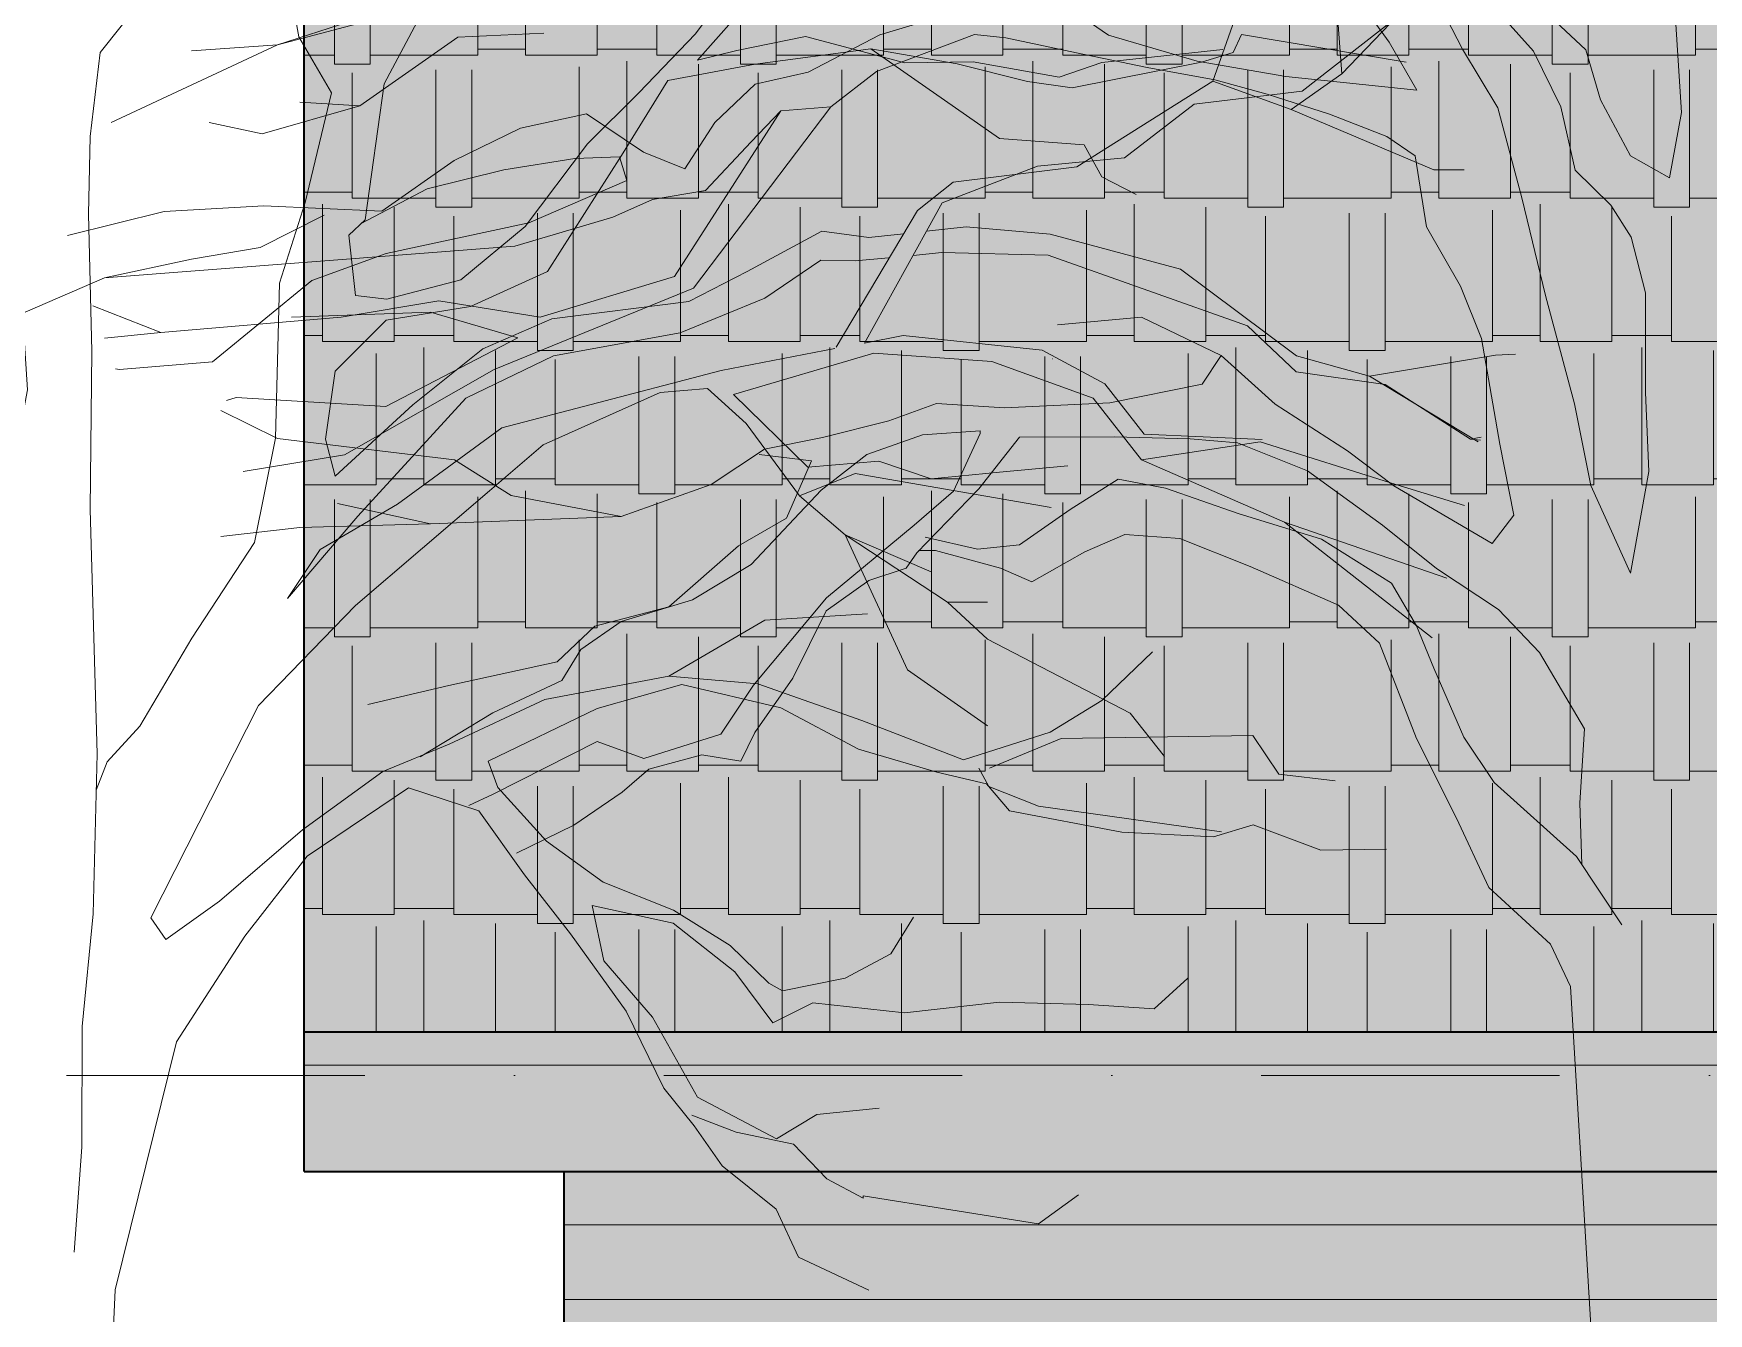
# Model space of a CAD drawing. Header units: millimetres. Extents: x -2481 to 45049, y -11067 to 11055.
# Drawn here: x 12497.3 to 12853.7, y 5153.4 to 5425.8 of the extents above; entities that cross this region are included whole.
import ezdxf

# ---------------------------------------------------------------- set-up
doc = ezdxf.new("R2010")
doc.units = ezdxf.units.MM
doc.linetypes.add('DASHDOT', pattern=[25.4, 12.7, -6.35, 0, -6.35])
for name, color, linetype, lineweight in [('A-ELEWACJA CIENKA', 11, 'Continuous', 13), ('A-osie', 7, 'DASHDOT', 5), ('A-p.widokowa', 6, 'Continuous', 15), ('A-RYS ELEWACJI', 30, 'Continuous', 35), ('B-materiały', 9, 'Continuous', 0)]:
    doc.layers.add(name, color=color, linetype=linetype, lineweight=lineweight)
doc.layers.add('bowe drewno', color=7, linetype='Continuous', true_color=0x51432a)

# ---------------------------------------------------------------- blocks, each defined once
blk = doc.blocks.new('A$C2EBD462E')
at = {"layer": 'B-materiały'}
for p, q in [((-69.3, 548.61), (-96.72, 583.03)), ((-318.94, 579.02), (-306.08, 542.54)), ((-356.8, 568.44), (-333.5, 544.08)), ((-208.67, 569.62), (-195.96, 552.62)), ((-108.64, 568.21), (-111.59, 551.94)), ((-331.81, 565.91), (-333.5, 544.08)), ((-196.38, 547.02), (-211.9, 564.51)), ((-129.77, 541.98), (-138.57, 558.52)), ((-312.15, 552.5), (-347.2, 546.59)), ((-325.02, 540.38), (-344.4, 555.54)), ((-310.38, 548.63), (-312.15, 552.5)), ((-195.96, 552.62), (-183.91, 540.07)), ((-308.16, 549.25), (-282.4, 546.54)), ((-233.31, 549.45), (-260.64, 530.34)), ((-233.31, 549.45), (-251.66, 546.19)), ((-240.5, 546.47), (-219.41, 552.03)), ((-208.65, 546.15), (-233.31, 549.45)), ((-219.41, 552.03), (-204.81, 549.04)), ((-204.81, 549.04), (-196.38, 547.02)), ((-111.59, 551.94), (-118.55, 540.03)), ((-303.63, 546.57), (-310.38, 548.63)), ((-276.12, 541.11), (-303.63, 546.57)), ((-282.4, 546.54), (-273.38, 543.42)), ((-273.38, 543.42), (-255.03, 546.67)), ((-251.66, 546.19), (-266.65, 542.47)), ((-255.03, 546.67), (-240.5, 546.47)), ((-190.12, 542.71), (-208.65, 546.15)), ((-67.18, 530.78), (-69.3, 548.61)), ((-333.5, 544.08), (-322.69, 536.53)), ((-322.69, 536.53), (-306.08, 542.54)), ((-306.08, 542.54), (-290.76, 532.86)), ((-266.65, 542.47), (-276.12, 541.11)), ((-180.23, 526.75), (-190.12, 542.71)), ((-125.7, 513.04), (-129.77, 541.98)), ((-302.05, 537.61), (-325.02, 540.38)), ((-183.91, 540.07), (-173.03, 529.17)), ((-118.55, 540.03), (-112.94, 516.71)), ((-322.69, 536.53), (-353.04, 523.7)), ((-287.24, 526.25), (-302.05, 537.61)), ((-290.76, 532.86), (-277.14, 524.27)), ((-278.69, 528.99), (-282.45, 522.21)), ((-260.64, 530.34), (-278.69, 528.99)), ((-173.03, 529.17), (-159.74, 511.63)), ((-66.83, 514.26), (-67.18, 530.78)), ((-268.76, 524.48), (-287.24, 526.25)), ((-277.14, 524.27), (-250.8, 521.02)), ((-248.45, 516.61), (-268.76, 524.48)), ((-164.52, 502.01), (-180.23, 526.75)), ((-353.04, 523.7), (-359.53, 523.7)), ((-282.45, 522.21), (-289.72, 518.41)), ((-250.8, 521.02), (-243.21, 515.02)), ((-245.11, 510.58), (-248.45, 516.61)), ((-243.21, 515.02), (-225.88, 485.9)), ((-112.94, 516.71), (-107.48, 499.53)), ((-67.58, 485.05), (-66.83, 514.26)), ((-299.17, 502.55), (-271.42, 509.95)), ((-271.42, 509.95), (-253.59, 511.51)), ((-253.59, 511.51), (-245.11, 510.58)), ((-231.92, 486.81), (-245.11, 510.58)), ((-240.25, 510.05), (-232.86, 509.24)), ((-232.86, 509.24), (-222.84, 510.6)), ((-222.84, 510.6), (-206.98, 502.06)), ((-159.74, 511.63), (-146.05, 500.24)), ((-122.26, 509.77), (-125.7, 513.04)), ((-123.62, 496.89), (-122.26, 509.77)), ((-248.42, 506.05), (-271, 505.49)), ((-242.27, 505.46), (-248.42, 506.05)), ((-7.25, 490.31), (1.8, 507.85)), ((196.99, 506.75), (244.89, 491.29)), ((-323.85, 484.05), (-299.17, 502.55)), ((-271, 505.49), (-313.39, 490.46)), ((-229.94, 504.28), (-237.07, 504.96)), ((-222.68, 504.46), (-229.94, 504.28)), ((-210.75, 496.38), (-222.68, 504.46)), ((-33.51, 490.21), (-18.77, 503.98)), ((244.89, 491.29), (195.49, 504.31)), ((-206.98, 502.06), (-194.53, 495.67)), ((-148.14, 494.6), (-164.52, 502.01)), ((-146.05, 500.24), (-130.3, 496.16)), ((-107.48, 499.53), (-106.66, 466.59)), ((-13.63, 499.64), (-22.33, 489.93)), ((15.37, 501.49), (8.35, 491.81)), ((68.09, 493.31), (80.72, 502.01)), ((94.17, 500.11), (116.69, 493.41)), ((-192.69, 489.01), (-210.75, 496.38)), ((-194.53, 495.67), (-165.39, 491.93)), ((-130.3, 496.16), (-123.62, 496.89)), ((-52.64, 495.63), (-53.84, 476.85)), ((-165.39, 491.93), (-150.71, 485.6)), ((-130.19, 491.7), (-148.14, 494.6)), ((8.35, 491.81), (2.46, 481.61)), ((49.23, 487.81), (68.09, 493.31)), ((89.89, 492.74), (74.89, 489.57)), ((96.58, 493.47), (89.89, 492.74)), ((117.44, 485.61), (96.58, 493.47)), ((116.69, 493.41), (131.97, 485.41)), ((188.22, 493.74), (206.52, 492.92)), ((206.52, 492.92), (227.33, 478.28)), ((-313.39, 490.46), (-323.76, 480.7)), ((-269.75, 485.27), (-240.16, 488.38)), ((-240.16, 488.38), (-231.92, 486.81)), ((-165.75, 484.1), (-192.69, 489.01)), ((-119.3, 480.8), (-130.19, 491.7)), ((-36.59, 479.52), (-33.51, 490.21)), ((-22.33, 489.93), (-28.17, 478.05)), ((-14.76, 477.83), (-7.25, 490.31)), ((74.89, 489.57), (59.88, 486.4)), ((244.89, 491.29), (263.14, 490)), ((280.24, 474.75), (244.89, 491.29)), ((-269.75, 485.27), (-283.05, 478.1)), ((-225.64, 485.61), (-201.43, 480.97)), ((-150.71, 485.6), (-135.88, 473.68)), ((-67.17, 451.38), (-67.58, 485.05)), ((30.32, 484.54), (49.23, 487.81)), ((59.88, 486.4), (45.42, 483.8)), ((127.13, 478.03), (117.44, 485.61)), ((131.97, 485.41), (143.21, 482.9)), ((-370.44, 484.43), (-366.21, 484.24)), ((-366.21, 484.24), (-339.38, 479.75)), ((-339.38, 479.75), (-323.85, 484.05)), ((-259.01, 482.88), (-280.61, 475.08)), ((-271.97, 483.48), (-271.92, 483.43)), ((-233.92, 484.63), (-259.01, 482.88)), ((-204.09, 475.88), (-233.92, 484.63)), ((-147.09, 475.07), (-165.75, 484.1)), ((2.46, 481.61), (30.32, 484.54)), ((45.42, 483.8), (34.33, 480.73)), ((143.21, 482.9), (151.79, 474.74)), ((-362.49, 465.77), (-339.38, 479.75)), ((-342.69, 477.99), (-360.83, 466.37)), ((-323.76, 480.7), (-342.69, 477.99)), ((-283.05, 478.1), (-291.42, 467.41)), ((-201.43, 480.97), (-172.19, 473.33)), ((-117.26, 466.32), (-119.3, 480.8)), ((-43, 467.62), (-36.59, 479.52)), ((-28.17, 478.05), (-31.19, 464.57)), ((-19.87, 458.71), (-14.76, 477.83)), ((34.33, 480.73), (21.03, 476.49)), ((156.37, 439.5), (127.13, 478.03)), ((137.76, 477.18), (127.13, 478.03)), ((227.33, 478.28), (240.12, 479.09)), ((240.12, 479.09), (227.33, 478.28)), ((227.33, 478.28), (227.33, 478.28)), ((227.33, 478.28), (248.15, 472.31)), ((-280.61, 475.08), (-290.89, 461.97)), ((-219.91, 460.4), (-204.09, 475.88)), ((-198.54, 477.14), (-206.73, 469.67)), ((-188.46, 476.27), (-198.54, 477.14)), ((-163.6, 465.16), (-188.46, 476.27)), ((-124.12, 449.95), (-147.09, 475.07)), ((-53.84, 476.85), (-51.26, 462.95)), ((21.03, 476.49), (8.85, 471.72)), ((137.76, 477.18), (160.38, 441.94)), ((144.07, 470.63), (137.76, 477.18)), ((151.79, 474.74), (158.18, 464.84)), ((167.03, 468.42), (179.12, 476.54)), ((179.12, 476.54), (193.16, 473.54)), ((248.15, 472.31), (259.43, 474.75)), ((-172.19, 473.33), (-154.75, 468.74)), ((-135.88, 473.68), (-119.3, 458.45)), ((8.85, 471.72), (2.81, 467.65)), ((153.83, 460.26), (144.07, 470.63)), ((193.16, 473.54), (207.3, 466.63)), ((-291.42, 467.41), (-316.55, 466.26)), ((-206.73, 469.67), (-218.08, 454.3)), ((-154.75, 468.74), (-132.56, 452.53)), ((-51.26, 462.95), (-43, 467.62)), ((2.81, 467.65), (0.4, 452.51)), ((158.18, 464.84), (167.03, 468.42)), ((172.09, 467.42), (170.54, 462.36)), ((181.59, 467.1), (172.09, 467.42)), ((196.73, 464.69), (181.59, 467.1)), ((-360.83, 466.37), (-363.16, 466.76)), ((-360.83, 466.37), (-363.01, 466.13)), ((-316.13, 465.81), (-344.95, 456.71)), ((-290.89, 461.97), (-316.13, 465.81)), ((-152.18, 455.39), (-163.6, 465.16)), ((-119.3, 458.45), (-117.26, 466.32)), ((-106.66, 466.59), (-102.19, 444.35)), ((-31.19, 464.57), (-38.82, 457.11)), ((213.04, 460.63), (196.73, 464.69)), ((207.3, 466.63), (222.65, 455.84)), ((-290.89, 461.97), (-321.32, 448.72)), ((-275.18, 460.65), (-260.64, 459.3)), ((-246.09, 457.94), (-235.02, 461.7)), ((-235.02, 461.7), (-219.91, 460.4)), ((165.05, 458.31), (153.83, 460.26)), ((170.54, 462.36), (191.43, 453.38)), ((227.19, 453.16), (213.04, 460.63)), ((-344.95, 456.71), (-359.6, 452.21)), ((-229.93, 459.03), (-271.64, 451.84)), ((-260.64, 459.3), (-246.09, 457.94)), ((-218.08, 454.3), (-229.93, 459.03)), ((-38.82, 457.11), (-43.12, 450.3)), ((-24.93, 437.91), (-19.87, 458.71)), ((173.52, 454.61), (165.05, 458.31)), ((222.65, 455.84), (247.76, 457.03)), ((247.76, 457.03), (268.96, 455.77)), ((-218.08, 454.3), (-227.79, 446.01)), ((-123.64, 430.97), (-152.18, 455.39)), ((194.35, 448.43), (173.52, 454.61)), ((191.43, 453.38), (221.76, 446.88)), ((234.96, 455.03), (248.54, 448.11)), ((268.96, 455.77), (289.51, 450.68)), ((-132.56, 452.53), (-116.12, 442.89)), ((-109.15, 432.45), (-124.12, 449.95)), ((-68.66, 399.39), (-67.17, 451.38)), ((-43.12, 450.3), (-46.18, 438.5)), ((0.4, 452.51), (-6.81, 439.92)), ((-321.32, 448.72), (-355.81, 436.74)), ((-321.32, 448.72), (-352.72, 424.1)), ((-227.79, 446.01), (-249.6, 431.64)), ((-227.79, 446.01), (-246.09, 438.15)), ((-241.08, 417.27), (-227.79, 446.01)), ((281.67, 441.68), (194.35, 448.43)), ((221.76, 446.88), (237.55, 441.13)), ((248.54, 448.11), (263.13, 445.68)), ((263.13, 445.68), (281.67, 441.68)), ((-116.12, 442.89), (-109.15, 432.45)), ((-102.19, 444.35), (-88.83, 424.02)), ((160.38, 441.94), (188.97, 433.27)), ((-46.18, 438.5), (-46.2, 417.27)), ((-6.81, 439.92), (-11.3, 428.75)), ((198.75, 422.15), (156.37, 439.5)), ((237.55, 441.13), (258.68, 423.77)), ((298.55, 434.35), (281.67, 441.68)), ((-31.06, 414.85), (-24.93, 437.91)), ((188.97, 433.27), (210.53, 436.79)), ((210.53, 436.79), (231.35, 433.27)), ((269.71, 430.01), (284.14, 435.74)), ((-249.6, 431.64), (-258.13, 423.77)), ((-249.6, 431.64), (-258.13, 431.64)), ((44.1, 425.11), (61.08, 433.27)), ((61.08, 433.27), (78.89, 431.64)), ((212.29, 434.35), (193.73, 428.93)), ((241.88, 433.27), (212.29, 434.35)), ((231.35, 433.27), (269.71, 430.01)), ((-232.55, 429.2), (-210.74, 427.84)), ((-210.74, 427.84), (-190.3, 415.89)), ((-103, 409.7), (-123.64, 430.97)), ((-11.3, 428.75), (-15.2, 406.31)), ((193.73, 428.93), (221.82, 414.28)), ((269.71, 430.01), (281.66, 428.84)), ((32.63, 414.77), (44.1, 425.11)), ((44.1, 425.11), (48.16, 419.07)), ((-293.24, 421.06), (-282.45, 410.76)), ((-258.13, 423.77), (-288.47, 408.05)), ((-88.83, 424.02), (-77.75, 405.3)), ((230.59, 403.98), (198.75, 422.15)), ((258.68, 423.77), (278.49, 422.15)), ((278.49, 422.15), (279.3, 422.29)), ((-258.13, 405.33), (-241.08, 417.27)), ((-46.2, 417.27), (-46.9, 400.49)), ((48.16, 419.07), (67.81, 415.09)), ((-231.4, 406.48), (-209.25, 414.3)), ((-193.05, 414.15), (-214.15, 409.15)), ((-209.25, 414.3), (-190.3, 415.89)), ((-175.04, 409.01), (-193.05, 414.15)), ((-190.3, 415.89), (-163.92, 410.97)), ((-34.54, 397.45), (-31.06, 414.85)), ((17.23, 404.89), (32.63, 414.77)), ((67.81, 415.09), (90.19, 413.98)), ((90.19, 413.98), (104.69, 414.9)), ((104.69, 414.9), (114.84, 411.24)), ((221.82, 414.28), (253.66, 416.18)), ((244.89, 407.5), (256.92, 413.47)), ((253.66, 416.18), (255.73, 415.58)), ((-282.45, 410.76), (-271.42, 403.98)), ((-163.92, 410.97), (-143.57, 401.42)), ((114.84, 411.24), (128.89, 407.69)), ((-288.47, 408.05), (-295.74, 398.83)), ((-252.98, 398.12), (-231.4, 406.48)), ((-214.15, 409.15), (-230.69, 400.36)), ((-151.86, 397.86), (-175.04, 409.01)), ((-80.08, 364.46), (-103, 409.7)), ((-15.2, 406.31), (-18.18, 391.15)), ((40.65, 406.59), (25.72, 400.63)), ((50.69, 407.4), (40.65, 406.59)), ((66.88, 407.81), (50.69, 407.4)), ((86.99, 407.75), (66.88, 407.81)), ((95.64, 396.8), (86.99, 407.75)), ((107.65, 408.27), (95.34, 409.08)), ((95.34, 409.08), (95.35, 408.52)), ((95.35, 408.52), (101.03, 396.3)), ((119.48, 404.1), (107.65, 408.27)), ((128.89, 407.69), (141.24, 405.2)), ((207.22, 402.94), (244.89, 407.5)), ((-314.56, 403.28), (-320.07, 395.03)), ((-273.76, 402.63), (-314.56, 403.28)), ((-271.42, 403.98), (-252.98, 398.12)), ((-77.75, 405.3), (-70.85, 397.65)), ((7.36, 397.38), (17.23, 404.89)), ((129.17, 396.52), (119.48, 404.1)), ((142.39, 404.11), (131.25, 402.72)), ((131.25, 402.72), (136.58, 390.56)), ((141.24, 405.2), (152.6, 397.67)), ((195.12, 395.38), (207.22, 402.94)), ((252.16, 400.45), (230.59, 403.98)), ((-258.52, 396.31), (-273.76, 402.63)), ((-230.69, 400.36), (-247.33, 395.47)), ((-143.57, 401.42), (-129.46, 395.63)), ((-67.81, 365.33), (-68.66, 399.39)), ((-46.9, 400.49), (-43.01, 378.8)), ((25.72, 400.63), (9.81, 389.06)), ((-258.42, 392.4), (-256.29, 396.36)), ((-153.95, 392.22), (-151.86, 397.86)), ((-129.46, 395.63), (-112.39, 383.21)), ((-70.85, 397.65), (-68.47, 391.65)), ((-43.01, 378.8), (-34.54, 397.45)), ((-13.56, 385.12), (7.36, 397.38)), ((40.47, 391.5), (55.98, 396.92)), ((55.98, 396.92), (65.99, 398.85)), ((65.99, 398.85), (76.2, 392.4)), ((108.84, 383.16), (95.64, 396.8)), ((101.03, 396.3), (109.4, 389.02)), ((144.09, 380.69), (129.17, 396.52)), ((152.6, 397.67), (171.77, 390.88)), ((-320.07, 395.03), (-332.1, 393.67)), ((-268.93, 388.22), (-258.42, 392.4)), ((-257.88, 392.97), (-262.76, 387.26)), ((-247.33, 395.47), (-257.88, 392.97)), ((-164.28, 380.79), (-153.95, 392.22)), ((-134.96, 392.14), (-149.92, 387.29)), ((-113.37, 377.6), (-134.96, 392.14)), ((76.2, 392.4), (87.01, 384.85)), ((171.77, 390.88), (195.12, 395.38)), ((212.29, 389.34), (232.1, 393.67)), ((232.1, 393.67), (212.29, 389.34)), ((-18.18, 391.15), (-13.56, 385.12)), ((9.81, 389.06), (-1.69, 379.83)), ((22.73, 386.03), (40.47, 391.5)), ((109.4, 389.02), (128.07, 373.59)), ((136.58, 390.56), (146.79, 384.67)), ((171.77, 390.88), (212.29, 389.34)), ((212.29, 389.34), (240.12, 388.52)), ((240.12, 388.52), (256.92, 386.62)), ((-307.9, 382.78), (-268.93, 388.22)), ((-262.76, 387.26), (-286.67, 382.75)), ((-149.92, 387.29), (-159.63, 373.64)), ((7.88, 376.72), (22.73, 386.03)), ((52.89, 386.23), (37.96, 380.27)), ((64.6, 387.08), (52.89, 386.23)), ((73.08, 383.38), (64.6, 387.08)), ((95.97, 383.96), (107.08, 386.47)), ((-314.64, 384.29), (-329.03, 378.9)), ((-306.2, 381.7), (-314.64, 384.29)), ((-286.67, 382.75), (-306.2, 381.7)), ((-112.39, 383.21), (-94.69, 368.01)), ((84.41, 376.96), (73.08, 383.38)), ((87.01, 384.85), (95.97, 383.96)), ((104.91, 383.62), (91.04, 379.92)), ((108.47, 383.64), (104.91, 383.62)), ((111.15, 379.87), (108.84, 383.16)), ((146.79, 384.67), (161.64, 371.64)), ((-329.03, 378.9), (-343.01, 379.11)), ((-176.35, 372.11), (-164.28, 380.79)), ((-1.69, 379.83), (-14.88, 371.12)), ((37.96, 380.27), (19.17, 371.98)), ((91.04, 379.92), (84.41, 376.96)), ((119.04, 377.27), (111.15, 379.87)), ((156.57, 373.18), (144.09, 380.69)), ((-100.09, 360.61), (-113.37, 377.6)), ((2.52, 367.65), (7.88, 376.72)), ((128.14, 370.8), (119.04, 377.27)), ((-191.29, 366.15), (-176.35, 372.11)), ((-159.63, 373.64), (-169.38, 361.11)), ((-14.88, 371.12), (-23.59, 361.97)), ((19.17, 371.98), (10.44, 363.94)), ((128.07, 373.59), (143.62, 354.98)), ((135.2, 356.45), (128.14, 370.8)), ((171.77, 368.54), (156.57, 373.18)), ((161.64, 371.64), (177.38, 367.56)), ((-174, 367.14), (-191.22, 363.36)), ((-176.49, 355.35), (-174, 367.14)), ((-94.69, 368.01), (-83.31, 359.91)), ((-1.16, 358.62), (2.52, 367.65)), ((180.3, 362.61), (171.77, 368.54)), ((177.38, 367.56), (185.39, 359.94)), ((-242.33, 364.66), (-237.57, 356.8)), ((-203.39, 358.58), (-191.29, 366.15)), ((-83.31, 359.91), (-80.08, 364.46)), ((-65.53, 341.37), (-67.81, 365.33)), ((10.44, 363.94), (2.57, 343.63)), ((-191.22, 363.36), (-204.37, 352.97)), ((-169.38, 361.11), (-181.25, 344.61)), ((-85.56, 338.07), (-100.09, 360.61)), ((-23.59, 361.97), (-33.2, 345.68)), ((184.37, 356), (180.3, 362.61)), ((185.39, 359.94), (208.42, 354.93)), ((-237.57, 356.8), (-227.79, 351.64)), ((-211.57, 350.56), (-203.39, 358.58)), ((-7.5, 343.94), (-1.16, 358.62)), ((143.31, 344.92), (135.2, 356.45)), ((-204.37, 352.97), (-212.47, 342.15)), ((-186.81, 343.36), (-176.49, 355.35)), ((143.62, 354.98), (150.58, 344.54)), ((199.07, 349.11), (184.37, 356)), ((208.42, 354.93), (225.68, 350.89)), ((-293.55, 345.15), (-300.76, 351.64)), ((-227.79, 351.64), (-214.5, 348.93)), ((-214.5, 348.93), (-211.57, 350.56)), ((-279.61, 346.06), (-293.55, 345.15)), ((-260.63, 346.53), (-279.61, 346.06)), ((-240.46, 344.25), (-260.63, 346.53)), ((-220.96, 346.41), (-240.46, 344.25)), ((-212.47, 342.15), (-220.96, 346.41)), ((-33.2, 345.68), (-32.2, 329.95)), ((214.52, 339.72), (199.07, 349.11)), ((-196.44, 326.35), (-186.81, 343.36)), ((-181.25, 344.61), (-189.22, 328.21)), ((-13.96, 334.28), (-7.5, 343.94)), ((2.57, 343.63), (-5.95, 326.66)), ((146.26, 338.85), (143.31, 344.92)), ((150.58, 344.54), (166.91, 339.37)), ((166.91, 339.37), (176.88, 342.97)), ((176.88, 342.97), (198.95, 331.79)), ((-65.45, 315.67), (-65.53, 341.37)), ((154.6, 340.18), (146.26, 338.85)), ((165.85, 337.11), (154.6, 340.18)), ((-72.51, 285.33), (-85.56, 338.07)), ((171.56, 332.22), (165.85, 337.11)), ((-31.48, 318.56), (-13.96, 334.28)), ((181.79, 325.21), (171.56, 332.22)), ((198.95, 331.79), (204.15, 329.35)), ((-189.22, 328.21), (-195.72, 320.23)), ((-32.2, 329.95), (-32.65, 316.8)), ((-213.24, 317.48), (-196.44, 326.35)), ((-5.95, 326.66), (-12.84, 311.96)), ((194.03, 319.22), (181.79, 325.21)), ((-235.06, 323.99), (-221.77, 322.63)), ((-221.77, 322.63), (-213.24, 317.48)), ((-195.22, 322.47), (-204.63, 318.89)), ((-204.63, 318.89), (-216.86, 316.35)), ((-195.72, 320.23), (-201.66, 311.7)), ((-41.13, 303.99), (-31.48, 318.56)), ((-216.86, 316.35), (-223.93, 308.91)), ((-63.77, 293.37), (-65.45, 315.67)), ((-201.66, 311.7), (-213.16, 302.47)), ((-12.84, 311.96), (-25.95, 299.9)), ((-223.93, 308.91), (-231.65, 304.8)), ((-268.94, 299.4), (-277.44, 305.55)), ((-231.66, 305.36), (-268.94, 299.4)), ((-231.65, 304.8), (-231.66, 305.36)), ((-213.16, 302.47), (-217.93, 292.3)), ((-25.95, 299.9), (-30.19, 290.86)), ((-217.93, 292.3), (-232.84, 285.22)), ((-30.19, 290.86), (-34.7, 216.33)), ((-70.02, 230.64), (-72.51, 285.33))]:
    blk.add_line(p, q, dxfattribs=at)

msp = doc.modelspace()

# ---------------------------------------------------------------- hatches: boundary and pattern name
at = {"layer": 'A-ELEWACJA CIENKA', "true_color": 0xffffff}
h = msp.add_hatch(color=7, dxfattribs=at)
h.dxf.hatch_style = 1
h.paths.add_polyline_path([(12554.91, 5518.67), (13515.62, 5518.67), (13515.62, 5183.62), (13460.26, 5183.62), (13460.26, 4912.76), (13450.26, 4912.76), (13450.26, 4867.76), (12620.26, 4867.76), (12620.26, 4912.76), (12610.26, 4912.76), (12610.26, 5183.62), (12554.91, 5183.62)])
at = {"layer": 'A-ELEWACJA CIENKA'}
h = msp.add_hatch(dxfattribs=at)
h.set_pattern_fill('AR-RSHKE', color=256, scale=0.1)
h.set_pattern_definition([(0, (7118.11, -2320.74), (64.77, 30.48), [15.24, -12.7, 17.78, -7.62, 22.86, -10.16]), (0, (7133.35, -2319.47), (64.77, 30.48), [12.7, -48.26, 10.16, -15.24]), (0, (7163.83, -2322.644), (64.77, 30.48), [7.62, -78.74]), (90, (7118.11, -2320.74), (-21.59, 30.48), [29.21, -92.71]), (90, (7133.35, -2320.74), (-21.59, 30.48), [28.575, -93.345]), (90, (7146.05, -2320.74), (-21.59, 30.48), [26.67, -95.25]), (90, (7163.83, -2322.644), (-21.59, 30.48), [29.21, -92.71]), (90, (7171.45, -2322.644), (-21.59, 30.48), [29.21, -92.71]), (90, (7194.31, -2320.74), (-21.59, 30.48), [27.94, -93.98])])
h.paths.add_polyline_path([(12906.91, 5365.67), (13465.61, 5365.67), (13465.62, 5213.32), (13515.62, 5213.32), (13515.62, 5518.67), (12943.29, 5518.67), (12943.29, 5401.67), (12903.26, 5401.67), (12903.26, 5518.67), (12554.91, 5518.67), (12554.91, 5213.32), (12906.91, 5213.32)])
h = msp.add_hatch(dxfattribs=at)
h.set_pattern_fill('ANSI31', color=256, scale=5, angle=135)
h.set_pattern_definition([(180, (7118.111, -2320.74), (-3e-15, -15.875), [])])
h.paths.add_polyline_path([(13155.26, 4912.76), (13260.26, 4912.76), (13260.26, 5127.76), (13360.26, 5127.76), (13360.26, 4912.76), (13460.26, 4912.76), (13460.26, 5183.62), (13155.26, 5183.62)])
h.paths.add_polyline_path([(12610.26, 5183.62), (12610.26, 4912.76), (12620.26, 4912.76), (12915.26, 4912.76), (12915.26, 5183.62)])
h.paths.add_polyline_path([(12863.47, 5141.59), (12863.47, 4991.59), (12818.47, 4991.59), (12818.47, 5141.59)], flags=16)
h.paths.add_polyline_path([(12858.47, 5107.76), (12858.47, 5082.76), (12823.47, 5082.76), (12823.47, 5107.76)], flags=0)
h.paths.add_polyline_path([(12856.47, 5105.76), (12856.47, 5084.76), (12825.47, 5084.76), (12825.47, 5105.76)], flags=0)
h.paths.add_polyline_path([(12812.76, 5141.59), (12812.76, 4991.59), (12722.76, 4991.59), (12722.76, 5141.59)], flags=16)
h.paths.add_polyline_path([(12805.76, 5134.59), (12805.76, 5098.59), (12729.76, 5098.59), (12729.76, 5134.59)], flags=0)
h.paths.add_polyline_path([(12843.47, 5077.76), (12858.47, 5077.76), (12858.47, 4997.76), (12843.47, 4997.76)], flags=0)
h.paths.add_polyline_path([(12805.76, 5084.59), (12805.76, 4998.59), (12774.76, 4998.59), (12774.76, 5084.59)], flags=0)
h.paths.add_polyline_path([(12760.76, 5084.59), (12760.76, 4998.59), (12729.76, 4998.59), (12729.76, 5084.59)], flags=0)
h.paths.add_polyline_path([(12717.05, 5141.59), (12717.05, 4991.59), (12672.05, 4991.59), (12672.05, 5141.59)], flags=16)
h.paths.add_polyline_path([(12712.05, 5141.59), (12677.05, 5141.59)], flags=0)
h.paths.add_polyline_path([(12710.05, 5141.59), (12679.05, 5141.59)], flags=0)
h.paths.add_polyline_path([(12712.05, 5077.76), (12697.05, 5077.76)], flags=0)
at = {"layer": 'A-p.widokowa', "ltscale": 5}
h = msp.add_hatch(color=251, dxfattribs=at)
h.dxf.hatch_style = 1
h.paths.add_polyline_path([(12828.91, 5141.59), (12610.26, 5141.59), (12610.26, 4912.76), (12915.26, 4912.76), (12915.26, 5141.59), (12828.91, 5141.59), (12829.23, 5112.76), (12863.47, 5112.76), (12863.47, 4962.76), (12818.47, 4962.76), (12818.47, 5112.76), (12829.23, 5112.76)])
h.paths.add_polyline_path([(12812.76, 5112.76), (12812.76, 4962.76), (12722.76, 4962.76), (12722.76, 5112.76)], flags=16)
h.paths.add_polyline_path([(12805.76, 5105.76), (12805.76, 5069.76), (12729.76, 5069.76), (12729.76, 5105.76)], flags=0)
h.paths.add_polyline_path([(12717.05, 5112.76), (12717.05, 4962.76), (12672.05, 4962.76), (12672.05, 5112.76)], flags=16)
h.paths.add_polyline_path([(12712.05, 5107.76), (12712.05, 5082.76), (12677.05, 5082.76), (12677.05, 5107.76)], flags=0)
h.paths.add_polyline_path([(12710.05, 5105.76), (12710.05, 5084.76), (12679.05, 5084.76), (12679.05, 5105.76)], flags=0)
h.paths.add_polyline_path([(12712.05, 5077.76), (12712.05, 4997.76), (12697.05, 4997.76), (12697.05, 5077.76)], flags=0)
h.paths.add_polyline_path([(12709.05, 5074.76), (12709.05, 5000.76), (12700.05, 5000.76), (12700.05, 5074.76)], flags=0)
h.paths.add_polyline_path([(12760.76, 5055.76), (12760.76, 4969.76), (12729.76, 4969.76), (12729.76, 5055.76)], flags=0)
h.paths.add_polyline_path([(12774.76, 5055.76), (12805.76, 5055.76), (12805.76, 4969.76), (12774.76, 4969.76)], flags=0)
h.paths.add_polyline_path([(12692.05, 5077.76), (12692.05, 4997.76), (12677.05, 4997.76), (12677.05, 5077.76)], flags=0)
h.paths.add_polyline_path([(12689.05, 5074.76), (12689.05, 5000.76), (12680.05, 5000.76), (12680.05, 5074.76)], flags=0)
h.paths.add_polyline_path([(12712.05, 4992.76), (12712.05, 4967.76), (12677.05, 4967.76), (12677.05, 4992.76)], flags=0)
h.paths.add_polyline_path([(12710.05, 4990.76), (12710.05, 4969.76), (12679.05, 4969.76), (12679.05, 4990.76)], flags=0)
h.paths.add_polyline_path([(12826.7, 5183.62), (12610.26, 5183.62), (12610.26, 5141.59), (12828.91, 5141.59), (12828.83, 5148.46)])
at = {"layer": 'bowe drewno', "transparency": 33554636}
h = msp.add_hatch(color=256, dxfattribs=at)
h.dxf.hatch_style = 1
h.paths.add_polyline_path([(13515.74, 5518.67), (12943.41, 5518.67), (12943.41, 5401.67), (12903.38, 5401.67), (12903.38, 5518.67), (12555.03, 5518.67), (12555.03, 5213.31), (12859.91, 5213.31), (12859.91, 5365.67), (13515.74, 5365.67)])
h = msp.add_hatch(color=256, dxfattribs=at)
h.dxf.hatch_style = 1
h.paths.add_polyline_path([(12915.26, 5206.24), (12554.91, 5206.24), (12554.91, 5183.62), (12915.26, 5183.62)])
h.paths.add_polyline_path([(12915.26, 5213.32), (12554.91, 5213.32), (12554.91, 5206.24), (12915.26, 5206.24)])
at = {"layer": 'bowe drewno', "ltscale": 5}
h = msp.add_hatch(color=256, dxfattribs=at)
h.dxf.hatch_style = 1
h.paths.add_polyline_path([(12672.05, 5141.59), (12610.26, 5141.59), (12610.26, 4912.76), (12915.26, 4912.76), (12915.26, 5141.59), (12863.47, 5141.59), (12863.47, 4991.59), (12818.47, 4991.59), (12818.47, 5141.59), (12812.76, 5141.59), (12812.76, 4991.59), (12722.76, 4991.59), (12722.76, 5141.59), (12717.05, 5141.59), (12717.05, 4991.59), (12672.05, 4991.59)])
h.paths.add_polyline_path([(12875.26, 5164.67), (12915.26, 5164.67), (12915.26, 5183.62), (12610.26, 5183.62), (12610.26, 5141.59), (12915.26, 5141.59), (12915.26, 5164.67)])

# ---------------------------------------------------------------- linework, layer by layer
at = {"layer": 'A-ELEWACJA CIENKA'}
msp.add_line((12554.91, 5206.24), (12915.26, 5206.24), dxfattribs=at)
msp.add_line((12554.91, 5206.24), (12915.26, 5206.24), dxfattribs=at)
at = {"layer": 'A-osie', "color": 251, "ltscale": 5}
msp.add_line((13838.83, 5204.06), (12158.47, 5204.06), dxfattribs=at)
at = {"layer": 'A-RYS ELEWACJI'}
for p, q in [((12554.91, 5183.62), (12554.91, 5518.67)), ((12554.91, 5213.32), (12915.26, 5213.32)), ((12554.91, 5183.62), (12915.26, 5183.62)), ((12610.26, 4912.76), (12610.26, 5183.62))]:
    msp.add_line(p, q, dxfattribs=at)
at = {"layer": 'A-RYS ELEWACJI', "ltscale": 5}
msp.add_line((12554.91, 5213.32), (13515.62, 5213.32), dxfattribs=at)

# ---------------------------------------------------------------- block references
at = {"layer": 'A-ELEWACJA CIENKA', "xscale": -1}
for p in [(12794.12, 4932.13), (12442.2, 4873.12)]:
    msp.add_blockref('A$C2EBD462E', p, dxfattribs=at)

doc.saveas('drawing.dxf')
